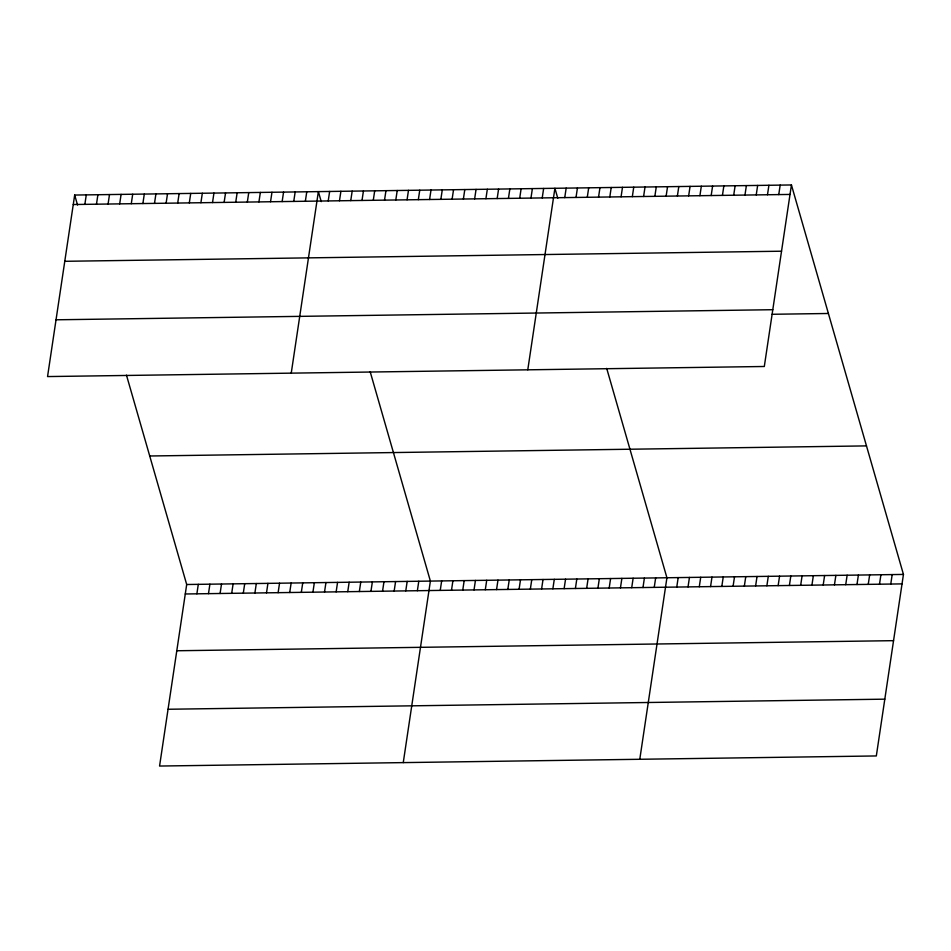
<?xml version="1.0" encoding="UTF-8"?>
<svg xmlns="http://www.w3.org/2000/svg" width="951" height="951" viewBox="0 0 951 951"><rect width="100%" height="100%" fill="white"/><g stroke="black" fill="none" stroke-linecap="round" stroke-linejoin="round"><path stroke-width="1.43" d="M74.677 195.05L47.55 376.572L764.307 366.492L791.434 184.958L74.677 195.05L77.554 205.047M84.865 204.358L86.279 194.884M96.479 204.192L97.894 194.729M108.081 204.025L109.496 194.563M119.683 203.871L121.098 194.396M131.286 203.704L132.7 194.242M142.888 203.538L144.302 194.075M154.502 203.371L155.916 193.909M166.104 203.217L167.519 193.742M177.706 203.05L179.121 193.588M189.308 202.884L190.723 193.422M200.911 202.718L202.325 193.255M212.525 202.563L213.939 193.089M224.127 202.397L225.542 192.934M235.729 202.23L237.144 192.768M126.471 375.146L186.693 584.508L159.566 766.042L876.323 755.95L903.45 574.428L791.434 184.958M247.331 202.064L248.746 192.601M196.881 593.816L198.295 584.354M258.934 201.909L260.348 192.435M208.483 593.65L209.898 584.187M270.548 201.743L271.962 192.28M220.085 593.495L221.512 584.021M282.15 201.576L283.564 192.114M231.699 593.329L233.114 583.855M293.752 201.422L295.167 191.947M243.301 593.162L244.716 583.7M305.354 201.255L306.769 191.781M254.904 592.996L256.318 583.534M291.244 373.149L318.371 191.626L321.248 201.624M266.506 592.842L267.92 583.367M328.226 200.934L329.64 191.46M278.12 592.675L279.535 583.201M339.483 200.768L340.898 191.306M289.722 592.509L291.137 583.046M350.753 200.613L352.167 191.151M301.324 592.342L302.739 582.88M362.01 200.459L363.425 190.985M312.927 592.188L314.341 582.713M373.279 200.292L374.694 190.83M324.529 592.021L325.943 582.547M384.537 200.138L385.951 190.675M336.143 591.855L337.557 582.392M395.806 199.983L397.221 190.509M347.745 591.688L349.16 582.226M407.064 199.817L408.478 190.355M359.347 591.534L360.762 582.06M418.333 199.662L419.748 190.2M370.949 591.367L372.364 581.893M429.59 199.508L431.005 190.034M440.86 199.341L442.274 189.879M382.552 591.201L383.966 581.739M452.117 199.187L453.532 189.724M394.166 591.035L395.58 581.572M463.387 199.032L464.801 189.558M405.768 590.88L407.183 581.406M474.644 198.866L476.059 189.404M417.37 590.714L418.785 581.251M485.913 198.711L487.328 189.249M403.26 762.607L430.387 581.085L370.177 371.722M497.171 198.557L498.586 189.083M440.242 590.393L441.656 580.918M508.44 198.39L509.855 188.928M451.499 590.238L452.914 580.764M519.698 198.236L521.112 188.762M462.768 590.072L464.183 580.609M530.967 198.081L532.382 188.607M474.026 589.917L475.441 580.443M542.225 197.915L543.639 188.453M485.295 589.751L486.71 580.288M527.781 369.82L554.909 188.286L557.785 198.284M496.553 589.596L497.967 580.134M564.751 197.606L566.166 188.132M507.822 589.442L509.237 579.967M576.021 197.439L577.435 187.977M519.08 589.275L520.494 579.813M587.278 197.285L588.693 187.811M530.349 589.121L531.764 579.658M598.548 197.13L599.962 187.656M541.606 588.966L543.021 579.492M609.805 196.964L611.22 187.502M552.876 588.8L554.29 579.337M621.074 196.809L622.489 187.335M564.133 588.645L565.548 579.183M632.332 196.655L633.746 187.181M575.403 588.491L576.817 579.016M643.601 196.488L645.016 187.026M586.66 588.324L588.075 578.862M654.859 196.334L656.273 186.86M597.929 588.17L599.344 578.707M666.128 196.168L667.543 186.705M609.187 588.015L610.601 578.541M677.385 196.013L678.8 186.551M620.456 587.849L621.871 578.386M688.655 195.858L690.069 186.384M631.714 587.694L633.128 578.232M699.912 195.692L701.327 186.23M642.983 587.54L644.398 578.065M711.182 195.537L712.596 186.075M654.24 587.373L655.655 577.911M722.439 195.383L723.854 185.909M639.785 759.278L666.924 577.756L606.702 368.382M733.708 195.217L735.123 185.754M676.767 587.064L678.182 577.59M744.966 195.062L746.38 185.6M688.037 586.898L689.451 577.435M756.235 194.907L757.65 185.433M699.294 586.743L700.709 577.281M767.493 194.741L768.907 185.279M710.563 586.589L711.978 577.114M778.762 194.586L780.177 185.124M721.821 586.422L723.236 576.96M733.09 586.268L734.505 576.805M744.348 586.113L745.762 576.639M755.617 585.947L757.032 576.484M766.875 585.792L768.289 576.33M778.144 585.638L779.558 576.163M789.401 585.471L790.816 576.009M800.671 585.317L802.085 575.854M811.928 585.162L813.343 575.688M823.197 584.996L824.612 575.533M834.455 584.841L835.87 575.379M845.724 584.687L847.139 575.212M856.982 584.52L858.396 575.058M868.239 584.366L869.666 574.903M879.509 584.211L880.923 574.737M890.766 584.045L892.193 574.582M73.263 204.524L790.019 194.432M64.775 261.299L781.532 251.207M56.038 319.798L772.794 309.705M772.081 314.282L828.404 313.485M149.723 455.993L866.48 445.9M186.693 584.508L903.45 574.428M185.279 593.983L902.035 583.89M176.791 650.757L893.548 640.665M168.054 709.256L884.81 699.163"/></g></svg>
